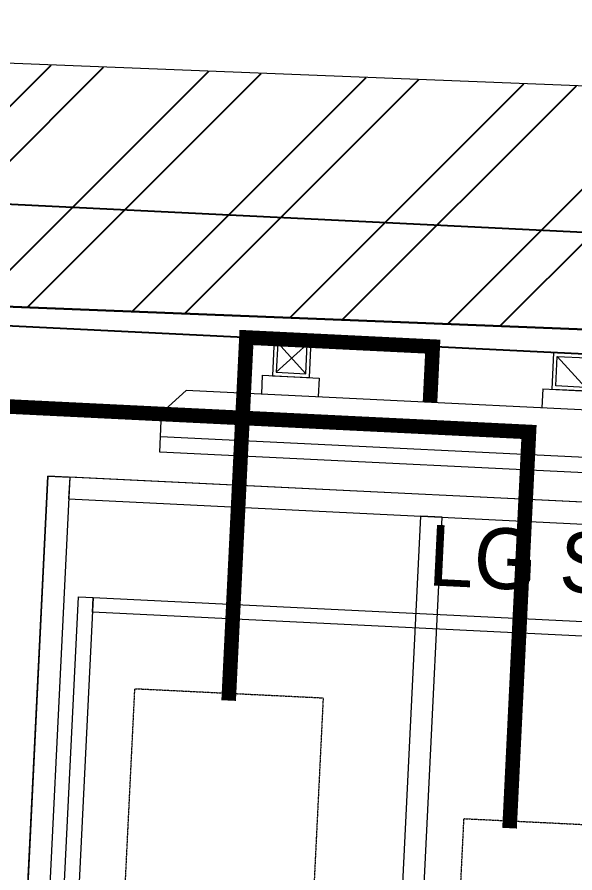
# Model space of a CAD drawing. Header units: millimetres. Extents: x -7692 to 2323, y -5243 to 5750.
# Drawn here: x -6306 to -5847, y 5046 to 5750 of the extents above; entities that cross this region are included whole.
import ezdxf

# ---------------------------------------------------------------- set-up
doc = ezdxf.new("R2010")
doc.units = ezdxf.units.MM
doc.linetypes.add('ACAD_ISO03W100', pattern=[30, 12, -18])
for name, color, linetype, lineweight in [('I-LK EQPMT', 3, 'Continuous', 18), ('I-LK FF&E', 1, 'Continuous', 9), ('I-LK FURNITURE', 13, 'Continuous', 9), ('I-LK IT', 3, 'Continuous', 18), ('I-LK PARTITION', 21, 'Continuous', 25), ('LN-ELEVATION-2', 103, 'Continuous', 20), ('LN-ELEVATION-4', 145, 'Continuous', 13)]:
    doc.layers.add(name, color=color, linetype=linetype, lineweight=lineweight)
doc.layers.add('WALLS', color=7, linetype='Continuous')
doc.layers.add('WALLS_3D', color=7, linetype='Continuous')

# ---------------------------------------------------------------- blocks, each defined once
blk = doc.blocks.new('clinic screen')
at = {"layer": 'I-LK EQPMT'}
for p, q in [((-103.1090284836337, 42.85441964946222), (-127.4114311772946, 18.55201695591666)), ((-127.4114311772946, 42.85441964946222), (-103.1090284836337, 18.55201695591666)), ((102.7052824410566, 42.85441964946222), (127.007685134602, 18.55201695591666))]:
    blk.add_line(p, q, dxfattribs=at)
at = {"layer": 'I-LK EQPMT', "ltscale": 12}
for p, q in [((-138.5315413423605, 0), (-138.5315413423605, 15.51420700864401)), ((-138.5315413423605, 15.51420700864401), (-91.98892031613741, 15.51420700864401)), ((-91.98892031613741, 15.51420700864401), (-91.98892031613741, 0)), ((91.98892031610741, 15.51420700864401), (91.98892031610741, 0)), ((91.98892031610741, 15.51420700864401), (138.5315413423596, 15.51420700864401)), ((138.5315413423596, 0), (138.5315413423596, 15.51420700864401)), ((-220.0000000000082, -19.41163062257681), (-200.5883693773148, 0)), ((200.5883693773148, 0), (-200.5883693773148, 0)), ((219.9999999999918, -19.41163062257681), (200.5883693773148, 0)), ((-220.0000000000082, -38.82326124538668), (-220.0000000000082, -19.41163062257681)), ((219.9999999999918, -38.82326124538668), (219.9999999999918, -19.41163062257681))]:
    blk.add_line(p, q, dxfattribs=at)
at = {"layer": 'I-LK EQPMT'}
for points in [[(-130.4492315140169, 15.51421661919449), (-100.0712281470269, 15.51421661919449), (-100.0712281470269, 45.89221998606814), (-130.4492315140169, 45.89221998606814)], [(-127.4114311772946, 18.55201695591666), (-103.1090284836337, 18.55201695591666), (-103.1090284836337, 42.85441964946222), (-127.4114311772946, 42.85441964946222)], [(130.0454854713244, 15.51421661919449), (99.66748210433435, 15.51421661919449), (99.66748210433435, 45.89221998606814), (130.0454854713244, 45.89221998606814)], [(127.007685134602, 18.55201695591666), (102.7052824410566, 18.55201695591666), (102.7052824410566, 42.85441964946222), (127.007685134602, 42.85441964946222)]]:
    blk.add_lwpolyline(points, close=True, dxfattribs=at)
at = {"layer": 'I-LK EQPMT', "ltscale": 12}
blk.add_lwpolyline([(-220.0000000000082, -51.71278328332107), (-220.0000000000082, -38.82326124538668), (219.9999999999918, -38.82326124538668), (219.9999999999918, -51.71278328332107)], close=True, dxfattribs=at)
at = {"layer": 'I-LK EQPMT', "ltscale": 12, "insert": (5.199680584678389, -100.4085774972336), "char_height": 50, "attachment_point": 1}
blk.add_mtext_dynamic_manual_height_columns('LG SCREEN', width=466.4796511627907, gutter_width=12.5, heights=[0], dxfattribs=at)
blk = doc.blocks.new('clinic chair trial set')
at = {"layer": 'I-LK FURNITURE'}
blk.add_lwpolyline([(500.0000000004948, 633.0000000011931), (500.0000000004948, 1.193257e-09), (4.947651e-10, 1.193257e-09), (4.947651e-10, 633.0000000011931)], close=True, dxfattribs=at)
at = {"layer": 'I-LK FURNITURE', "color": 146, "lineweight": 0, "true_color": 0x105689, "transparency": 33554536}
for points in [[(98.00000000049477, 603.0000000011931), (98.00000000049477, 591.0000000011931), (500.0000000004948, 591.0000000011931), (500.0000000004948, 603.0000000011931)], [(98.00000000049477, 591.0000000011931), (98.00000000049477, 42.00000000119326), (110.0000000004948, 42.00000000119326), (110.0000000004948, 591.0000000011931)]]:
    blk.add_lwpolyline(points, close=True, dxfattribs=at)
at = {"layer": 'LN-ELEVATION-2'}
for points in [[(4.947651e-10, 633.0000000011931), (4.947651e-10, 615.0000000011933), (498.0000000004948, 615.0000000011933), (498.0000000004948, 633.0000000011931)], [(4.947651e-10, 18.00000000119326), (4.947651e-10, 615.0000000011933), (18.00000000049477, 615.0000000011933), (18.00000000049477, 18.00000000119326)], [(18.00000000049477, 307.5000000011933), (18.00000000049477, 325.5000000011933), (500.0000000004948, 325.5000000011933), (500.0000000004948, 307.5000000011933)]]:
    blk.add_lwpolyline(points, close=True, dxfattribs=at)
at = {"layer": 'LN-ELEVATION-4', "color": 20, "linetype": 'ACAD_ISO03W100', "ltscale": 0.001, "true_color": 0xff2424}
for points in [[(171.2247772531118, 398.0000000011934), (471.2247772531118, 398.0000000011933), (471.2247772531118, 553.0000000011931), (171.2247772531118, 553.0000000011931)], [(264.808818476653, 277.5000000011934), (264.808818476653, 37.50000000119332), (419.8088184766529, 37.50000000119332), (419.8088184766529, 277.5000000011933)]]:
    blk.add_lwpolyline(points, close=True, dxfattribs=at)
blk = doc.blocks.new('a$c4fdbbfdd')
at = {"color": 13, "linetype": 'ACAD_ISO03W100', "ltscale": 0.01, "true_color": 0xff4747, "const_width": 12}
for points in [[(2107.373140715063, 407.2913461665156), (2433.72799449414, 407.2913461665156), (2433.72799449414, 1505.843844732037), (1503.556618742645, 1505.843844732037)], [(2200.957181937993, 643.1078531055246), (2500, 643.1078531045932), (2500, 489.7506437236443), (2454.107780016959, 489.7506437236443)]]:
    blk.add_lwpolyline(points, dxfattribs=at)
at = {"layer": 'I-LK FF&E', "xscale": -1}
blk.add_blockref('CLINIC CHAIR TRIAL SET', (2378.181959189475, 167.6078531043604), dxfattribs=at)
at = {"layer": 'I-LK IT', "rotation": 270}
blk.add_blockref('CLINIC SCREEN', (2454.107780016959, 489.7506437236443), dxfattribs=at)
blk = doc.blocks.new('roc_clinic')
at = {"layer": 'I-LK PARTITION'}
blk.add_lwpolyline([(2500.000000000007, 0), (2500.000000014905, 1700.000000000003), (2600.000000014905, 1700.000000000003), (2600.000000000008, 0)], close=True, dxfattribs=at)
blk.add_blockref('A$C4fdbbfdd', (7.4505806e-09, 0))
blk = doc.blocks.new('ROC_CLINIC_1', base_point=(3.589530676092181, 1.761127815153485))
blk.add_blockref('ROC_clinic', (3.589530676092181, 1.761127815153485))

msp = doc.modelspace()

# ---------------------------------------------------------------- hatches: boundary and pattern name
at = {"layer": 'LENS_HATCH_WALL', "true_color": 0x787878}
h = msp.add_hatch(dxfattribs=at)
h.set_pattern_fill('ANSI32', scale=10, angle=90)
h.set_pattern_definition([(45, (0, 0), (-67.351920908, 67.351920908), []), (45, (44.90128053, 0), (-67.351920908, 67.351920908), [])])
h.paths.add_polyline_path([(2005.9744587620971, -5124.821369915389), (2157.588167541239, -1288.6122740982519), (1643.7239592722185, -1268.3032658670165), (1652.8530216042354, -1037.3088710954576), (2090.628787833385, -1054.6098618567842), (2322.6602089525522, 4816.351127441568), (1874.8883187567264, 4834.047123102095), (1893.9093089539124, 5315.317875070436), (579.0885369154329, 5228.101645550362), (-1772.1357104389042, 5316.79275102683), (-1764.5812717433228, 5507.949794865018), (-4729.607439632892, 5625.133180017553), (-4746.905439639327, 5187.470179854748), (-4984.535956452664, 5196.8617825672), (-4966.283957900746, 5658.690745926491), (-7276.651790990269, 5750.001230438771), (-7692.367179670703, -4768.635834998222), (-4222.262701904168, -4905.779853880312), (-4226.630701922679, -5016.307854348706), (-2415.6714290317805, -5087.879825612206), (-2418.5458343154546, -5160.607154983974)])
h.paths.add_polyline_path([(-2218.128, -5153.986), (-2207.929, -4895.934), (-4018.889, -4824.362), (-4014.521, -4713.834), (-7484.625, -4576.69), (-7084.706, 5542.259), (-5174.026, 5466.745), (-5192.278, 5004.916), (-4554.96, 4979.728), (-4537.662, 5417.391), (-1972.323, 5316.004), (-1980.374, 5112.282), (578.538, 5167.147), (1686.167, 5123.372), (1667.146, 4642.101), (2114.918, 4624.405), (1898.683, -846.868), (1460.907, -829.567), (1435.982, -1460.249), (1949.846, -1480.558), (1805.952, -5121.439)])

# ---------------------------------------------------------------- linework, layer by layer
at = {"layer": 'LENS_WALL_OUTLINE', "lineweight": 13, "true_color": 0xffffff}
msp.add_lwpolyline([(2005.9744587620971, -5124.821369915389), (2157.588167541239, -1288.6122740982519), (1643.7239592722185, -1268.3032658670165), (1652.8530216042354, -1037.3088710954576), (2090.628787833385, -1054.6098618567842), (2322.6602089525522, 4816.351127441568), (1874.8883187567264, 4834.047123102095), (1893.9093089539124, 5315.317875070436), (579.0885369154329, 5228.101645550362), (-1772.1357104389042, 5316.79275102683), (-1764.5812717433228, 5507.949794865018), (-4729.607439632892, 5625.133180017553), (-4746.905439639327, 5187.470179854748), (-4984.535956452664, 5196.8617825672), (-4966.283957900746, 5658.690745926491), (-7276.651790990269, 5750.001230438771), (-7692.367179670703, -4768.635834998222), (-4222.262701904168, -4905.779853880312), (-4226.630701922679, -5016.307854348706), (-2415.6714290317805, -5087.879825612206), (-2418.5458343154546, -5160.607154983974)], close=True, dxfattribs=at)
at = {"layer": 'WALLS'}
msp.add_line((-7084.705326327691, 5542.2585978700445), (-5174.026427000177, 5466.744800356424), dxfattribs=at)
at = {"layer": 'WALLS_3D'}
msp.add_3dface([(-7084.705326327691, 5542.2585978700445), (-5174.026427000177, 5466.744800356424), (-5174.026427000177, 5466.744800356424, 2718.461275100708), (-7084.705326327691, 5542.2585978700445, 2718.461275100708)], dxfattribs=at)

# ---------------------------------------------------------------- block references
at = {"rotation": 87.19763673423896}
msp.add_blockref('ROC_CLINIC_1', (-5597.394844176108, 2957.9738006689367), dxfattribs=at)

doc.saveas('drawing.dxf')
